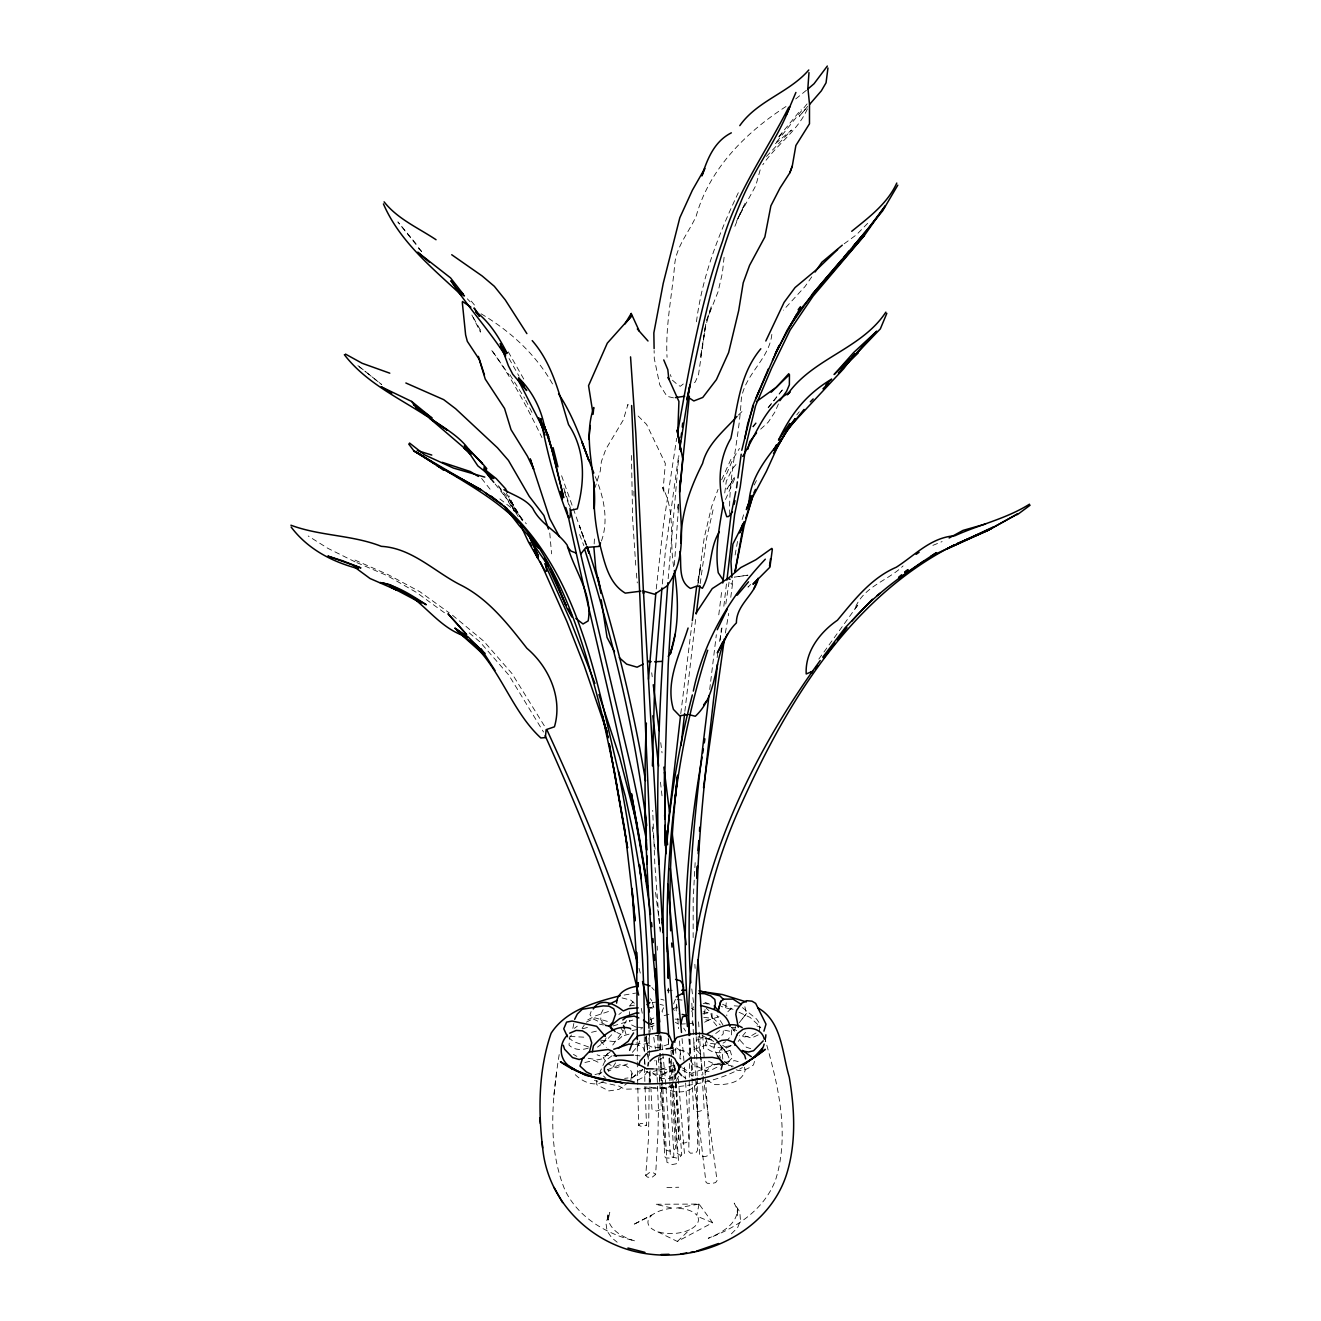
<?xml version="1.0" encoding="UTF-8"?>
<svg xmlns="http://www.w3.org/2000/svg" width="1321" height="1321" viewBox="0 0 1321 1321"><rect width="100%" height="100%" fill="white"/><g stroke="black" fill="none" stroke-linecap="round" stroke-linejoin="round"><path stroke-width="0.75" stroke-dasharray="5 3.75" d="M693.145 937.58L693.178 899.981L695.16 862.349M596.762 1080.595L596.745 1084.706L608.882 1090.915L618.889 1089.462L628.119 1082.659M637.25 1061.869L638.67 1125.409L640.933 1126.235L646.514 1125.509L644.912 1083.435M637.267 1059.855L637.349 1041.708M759.592 1030.892L759.74 1023.593L756.685 1019.135L742.501 1007.626M723.264 1030.892L723.198 1033.93L718.31 1038.785M731.685 1029.901L731.57 1035.169L727.97 1039.495M645.441 1036.622L645.309 1040.354L647.092 1044.68L652.244 1047.272L659.113 1047.619L667.881 1044.482M559.196 1054.554C552.095 1099.254 547.274 1146.876 564.86 1189.858C578.07 1217.533 606.207 1233.864 635.054 1240.964C622.422 1237.447 605.992 1228.563 608.023 1213.124L608.007 1220.488L609.79 1212.331L605.91 1222.817L607.082 1231.023L611.656 1237.694L617.171 1242.219M629.39 1016.642L629.638 1011.126M722.802 1059.161L721.679 1047.025M649.899 1034.029L648.099 1043.243L643.344 1044.333L636.095 1042.963M649.982 1032.196L650.18 1028.564M594.153 543.938L594.599 535.996M649.354 1072.173L650.18 1082.163L649.354 1072.041L648.545 1137.728L645.738 1175.541L647.389 1177.094L651.682 1177.605L655.645 1174.485L657.957 1133.946L658.452 1109.079L656.471 1060.581M676.385 1006.024L676.121 1010.515L678.944 1013.917M627.904 405.266L627.97 404.375L623.297 419.946L605.877 449.14L601.385 461.574L600.279 471.036L595.094 487.466M674.354 565.256L678.73 504.358M668.162 578.697L678.862 455.679M765.701 1036.737L765.189 1042.533L764.809 1038.174C777.788 1083.6 790.206 1133.137 775.625 1179.736C764.545 1209.309 736.722 1227.754 708.238 1238.272C721.051 1233.087 737.217 1224.567 737.613 1208.831L737.514 1215.749L737.168 1209.26L734.212 1203.101L739.81 1211.935L740.454 1220.422L737.663 1227.605L731.124 1234.078M662.333 583.965L665.52 549.998L678.713 455.018M656.24 589.017L663.439 524.767L676.682 438.291M724.09 257.281L722.422 272.836L718.079 291.71L706.19 321.697M720.127 640.206L721.431 628.218M723.842 606.256L726.666 582.099M684.872 711.342L696.035 615.966M556.537 1072.933L553.598 1098.246M709.707 689.479L710.45 683.353M710.698 681.322L716.329 634.74M680.777 713.621L692.088 622.604M718.773 614.843L721.976 588.968M659.311 1082.114L659.74 1078.63L665.157 1072.652L675.692 1068.722M730.777 597.323L732.874 581.257M724.75 492.964L726.286 481.257L732.395 468.839L736.259 464.166M726.253 1002.821L725.592 1007.906L723.297 1010.449M697.571 586.788L704.291 537.416L711.606 506.703L718.046 489.414M705.1 1009.541L703.895 1015.486M700.163 583.651L706.504 538.72L713.208 509.279M696.464 321.779C702.293 275.296 719.73 231.423 739.876 189.464M698.182 582.726L700.592 566.478L697.323 583.321M717.121 657.577L717.732 653.515M725.79 604.044L729.06 582.198M725.378 633.023L728.697 613.406M719.631 641.461L722.356 625.774M735.12 555.002L737.547 541.23M607.61 1069.68L619.764 1064.759L625.791 1065.502L629.919 1068.904L632.099 1073.065L630.811 1080.05M631.124 1078.299L632.099 1073.065M572.868 1028.399L573.941 1022.966M689.562 1055.925L690.52 1051.103L694.433 1049.188L711.21 1043.441L718.822 1044.63M679.869 1058.715L680.497 1050.872L676.501 1047.883M732.726 580.464L731.751 584.212L730.067 582.99M760.169 169.881L755.794 185.65L738.868 216.545L745.242 202.939L736.606 221.268M715.14 1043.59L713.868 1048.197L717.419 1055.892M754.489 1061.39L753.498 1064.924C748.313 1068.623 741.626 1072.619 735.236 1069.383M771.844 334.411C768.987 360.121 743.442 375.098 741.147 400.874C739.215 438.671 728.532 475.94 729.72 513.819M742.138 519.582L744.565 511.739M706.834 319.765L711.375 306.257L705.249 327.492L700.477 357.908L705.876 323.628L698.528 374.619L695.226 382.05L693.013 383.04M673.644 1003.927L675.642 998.643M591.114 1011.539L589.942 1014.66L593.195 1018.986L605.134 1024.502M691.742 1011.523L693.674 1006.453M632.379 1052.342L637.68 1046.249L640.536 1039.115M637.68 1046.249L638.373 1044.515M734.872 226.337L740.189 213.391L736.325 221.746M725.51 499.487L734.559 478.995M735.847 1026.615L734.344 1030.264L729.671 1031.222L724.37 1030.149M723.132 481.983L733.023 458.948L739.479 448.413M778.449 403.962L774.833 412.152L768.211 422.208L759.592 430.151M721.613 479.82L732.032 456.884M663.604 1007.758L661.953 1011.358L664.067 1013.702M645.738 1175.541L649.172 1172.718L653.301 1172.718L655.645 1174.485M615.636 1062.778L611.243 1069.878L608.37 1070.984M601.435 541.032C609.163 519.549 603.4 495.144 594.5 474.916M754.208 485.005L756.883 479.672M603.07 1009.69L600.923 1013.851L600.791 1019.68L604.605 1025.327M650.312 1023.709L651.666 1021.083L650.626 1016.774M807.412 108.867C797.587 131.192 776.17 144.914 762.778 164.811M606.141 1037.959L603.68 1042.616L597.472 1047.14M624.602 1023.891L626.468 1020.572M676.203 1080.661L679.077 1075.608M818.822 659.096L858.766 603.714L854.472 609.542C863.075 586.309 887.184 581.356 903.085 565.916M733.997 477.921L726.897 489.133L734.625 477.756M745.539 1032.345L738.175 1041.443M612.729 1045.027L623.578 1030.463M811.755 276.849L805.001 286.574L783.37 310.154M632.231 1078.085L639.876 1070.555L645.457 1069.201M582.049 1028.316L584.212 1025.228M629.886 1005.628L634.526 999.997M607.809 1053.2L603.515 1058.633L597.587 1059.838L588.159 1058.27M647.769 1071.182L642.931 1077.408L633.964 1082.147M807.065 103.93L775.988 142.718M744.879 1006.718L746.514 1013.488L740.057 1021.678M753.234 426.98L758.271 420.59M768.327 407.793L783.419 388.605L768.013 407.644M739.265 1022.685L746.514 1013.488M705.298 1072.371L711.936 1064.825L722.703 1062.711M778.994 136.988L782.858 132.199M752.607 426.7L757.742 420.342M778.895 136.608L801.12 109.494M638.67 1125.409L640.206 1123.544L644.598 1123.61L646.514 1125.509M796.745 414.86L799.271 411.789M807.725 106.423L799.288 116.314L807.065 107.331M642.6 1069.531L639.215 1073.461L632.247 1077.457L624.651 1078.365M571.531 1035.037L569.863 1036.935L569.004 1045.043C573.958 1050.344 582.363 1050.311 588.704 1047.933M766.428 156.439L791.527 130.069L774.304 144.55M611.673 1034.739L606.653 1040.04L599.833 1044.069M867.633 223.348L856.487 234.758L843.871 244.022M738.373 415.075L743.789 409.857M677.359 1241.459L689.777 1229.636A25.38 12.632 -3.5 0 1 667.997 1233.517L663.159 1232.988A25.363 12.583 -3.9 0 1 656.62 1231.255L677.359 1241.459L712.613 1222.718L699.057 1204.075L655.299 1204.257L673.215 1208.286A25.363 12.583 -3.9 0 0 653.334 1214.148L632.858 1224.864L651.88 1215.237A25.363 12.583 -3.9 0 0 654.754 1230.462M598.809 1074.931L601.93 1072.058M806.404 90.274L795.506 99.125M610.451 1051.533L603.218 1057.642L606.471 1062.414M663.076 1057.427L660.467 1059.574L654.572 1060.846M786.012 106.522C746.018 132.216 709.228 168.956 696.233 215.967C688.885 232.579 675.758 246.829 674.585 265.736C671.894 296.251 665.289 326.568 667.055 357.314M683.304 383.982L680.365 386.26L678.466 385.435L672.29 380.068L670.341 374.586M586.375 1022.157L594.863 1017.831L609.377 1021.926M618.872 1014.462L621.415 1012.563M612.003 1055.793L604.952 1061.044L599.932 1072.14L605.827 1078.398M719.714 1030.529L706.669 1040.271L705.249 1043.276L706.752 1048.114C713.059 1054.439 724.866 1053.795 731.867 1048.973M673.627 1065.403L653.433 1071.496M756.058 1032.972L750.774 1036.093L744.615 1036.902L739.364 1035.763M723.066 1043.111L725.543 1041.658M739.727 1069.036L742.336 1067.599M587.68 1019.911L595.342 1015.915L609.542 1011.143M672.637 1084.904L666.015 1088.405L644.367 1086.985M724.981 1064.61L727.954 1063.042L729.39 1059.029L727.078 1053.415L720.424 1045.175M731.24 1045.555L727.64 1047.47L721.877 1047.966L711.771 1046.81L707.362 1043.772L705.546 1037.398M650.493 1019.713L653.845 1017.979M650.163 1008.22L653.482 1006.536M603.367 1081.552C593.988 1087.282 582.28 1081.536 575.246 1074.683M758.188 1034.937L751.368 1038.141L742.732 1035.103M718.855 1063.256L691.444 1073.362L682.511 1067.946M734.212 1071.826C700.064 1088.124 661.458 1088.388 624.602 1089.181L619.12 1086.143L594.4 1080.479M704.588 1022.19L712.25 1018.309L711.986 1013.488L706.256 1008.22M584.906 1062.497L594.153 1060.334L601.187 1063.785M627.442 1063.95L616.263 1067.814L607.924 1063.834M932.874 545.375L942.104 541.593M673.05 1076.962C665.751 1080.859 657.148 1078.151 651.996 1072.091M629.093 1034.161L623.462 1035.714L616.808 1032.428M649.882 1024.997L653.367 1023.758M650.246 1026.896L654.044 1025.641M673.693 1008.418L677.211 1007.279M718.987 1016.708L708.502 1020.06L704.506 1019.762M674.833 1070.357L661.276 1074.551L650.609 1073.758L645.886 1071.381M613.027 1025.971L632.776 1020.076M664.116 1015.651L670.044 1013.917M582.594 1028.778L588.208 1027.243M594.995 1074.584L602.64 1072.52M650.692 1024.105L653.994 1023.263M591.511 1032.328L597.34 1030.892M671.25 1050.707L677.277 1049.32L687.135 1051.863L689.446 1055.396M629.457 1006.074L634.641 1005.099M632.115 1030.529L642.254 1028.663M657.974 1050.294L666.098 1048.891M624.123 995.06L635.632 993.095M702.722 1013.818L707.808 1012.959M724.701 1062.365L734.74 1060.664L740.899 1062.365M652.26 1002.672L655.794 1002.094M747.934 575.13L734.443 577.112L747.769 575.246M608.618 1055.529L599.883 1055.842L597.109 1054.802M730.728 1045.786L723.792 1046.744L719.681 1050.641L718.872 1054.571L720.457 1057.51M731.718 1027.507L735.648 1027.276M680.431 1024.122L686.111 1023.792M687.993 1023.692L693.674 1023.362M570.028 1036.44L585.665 1037.266M666.89 1187.596L678.746 1187.232M667.204 990.255L675.444 990.288M733.238 1066.245L723.792 1064.313M653.02 1068.887L664.513 1069.168L672.075 1071.166M721.299 1064.577L715.189 1064.396L708.485 1061.192M675.13 1019.118L679.126 1019.251M637.812 1027.226L642.914 1027.49M655.299 1035.499L658.684 1035.664M634.691 1044.317L637.812 1044.482L643.377 1047.685L644.549 1052.11M739.182 1006.206L733.915 1005.793L726.583 1012.959L726.831 1015.866M677.062 999.518L682.874 1000.179M703.168 1003.316L711.458 1004.406M635.186 1055.281L640.487 1055.925M703.763 1017.286L713.571 1018.574L720.341 1025.03M703.119 1011.787L710.863 1013.042M709.938 1039.313L702.987 1038.108L696.134 1040.271L693.888 1043.326L694.07 1047.14L701.005 1054.901M599.47 1024.188L603.482 1024.98M622.059 997.916L630.877 1000.146L636.293 1005M601.121 1040.205L614.414 1041.592L618.707 1039.313L621.663 1036.754L622.984 1031.569L620.936 1028.052M698.182 1036.721L712.069 1039.743M673.495 397.869L666.956 396.283L659.757 384.873L654.258 358.404L654.126 350.56M660.087 1004.422L663.39 1005.264M647.521 1007.015L653.334 1008.501M731.14 1009.343L721.101 1006.437M660.814 999.171L664.017 1000.113M750.708 1048.643L746.365 1047.256L738.637 1038.686M662.267 1086.853C673.182 1093.276 688.654 1094.927 696.861 1083.583L696.728 1079.868M588.522 1046.926L573.496 1041.575L568.971 1037.943M756.9 1025.938L760.681 1027.342M704.968 1002.375L712.333 1005.198M722.57 1004.224L733.023 1009.393M712.613 1222.718L697.587 1216.459A25.38 12.632 -3.5 0 1 691.643 1228.662M356.918 562.663L387.152 575.609L416.412 592.386L446.184 614.001M739.083 1012.299L750.146 1017.434L759.08 1025.69A101.998 42.933 -3.6 0 1 760.78 1027.854M354.953 560.087L388.242 574.701L419.979 591.791L449.223 612.878M355.035 561.854L327.922 548.364L308.206 535.996M636.111 1027.144L631.025 1024.617L629.242 1020.307M702.111 1035.482L713.753 1041.41M691.51 1008.484L694.07 1009.838M733.271 1028.795L736.689 1030.644M682.66 1070.208L692.997 1076.12M481.092 313.804C510.765 331.34 536.689 355.167 553.383 385.468M675.378 1022.322L678.449 1024.138M573.43 1054.373L576.864 1056.387M683.073 1076.532L685.88 1078.382M722.62 1045.225L730.117 1050.591L732.379 1057.692L729.225 1060.912L708.221 1071.645L692.716 1064.429L689.248 1057.527M707.016 1079.918L713.984 1084.574C725.493 1085.102 741.94 1083.435 745.242 1070.01L743.426 1064.379M724.354 1061.291L732.131 1067.071M499.883 498.925L514.975 510.732L526.336 523.81M359.411 366.809L363.902 370.342M365.389 371.515L381.736 384.593M357.908 365.62L365.785 371.911M367.354 373.166L381.538 384.461M452.476 615.223L483.651 641.065L511.954 673.528L545.111 727.095M469.203 632.891L479.82 641.775L508.75 675.014L543.525 732.016M600.428 1040.783L606.322 1047.388M638.126 416.016L646.596 424.421L665.338 463.522L663.505 485.121L664.05 492.981L662.614 487.449C676.022 512.201 669.087 540.289 673.677 566.643M467.304 298.81L470.16 301.766M421.531 251.452L397.869 221.895L417.766 245.855M651.831 987.481L654.242 990.222M607.594 1069.729L608.865 1071.248M716.775 1025.823L712.812 1020.902L710.582 1012.53M471.283 301.105L476.353 307.413M498.116 485.633L509.08 499.288L519.979 516.544M495.111 483.965L507.809 499.999L518.757 517.37M481.587 478.4L490.405 489.629M731.471 1027.424L737.613 1035.383M722.868 1024.749L716.857 1015.255M492.931 351.815L508.783 374.504M650.328 998.659L651.963 1001.004M511.755 505.117L514.728 512.383L508.882 498.05L517.915 515.008M491.825 350.61C511.623 377.69 527.261 407.446 541.94 437.532M672.323 1007.461L674.321 1010.532M506.273 493.278L522.934 520.738M683.733 1028.151L685.632 1031.156M509.856 374.652L524.751 398.348M499.156 486.954L514.282 511.177M508.271 351.848L524.305 380.019M509.047 358.519L519.087 376.254M522.373 520.755L509.51 499.09L513.786 506.092L508.866 495.738M525.659 400.131L532.066 412.614M692.006 1021.86L693.591 1025.261M561.607 475.742L586.425 545.623M579.622 534.543L583.865 545.656M586.441 544.648L579.424 525.808L585.83 544.07M563.836 488.159L570.309 507.66M564.562 491.742L569.351 506.67M675.642 1083.27L678.878 1139.379L681.537 1142.929L684.889 1142.962L689.166 1141.113L689.232 1139.148L685.632 1082.972M624.965 1030.611L625.939 1034.046M652.458 1002.788L653.945 1008.105M639.001 968.276L640.52 973.957M672.554 1050.278L673.413 1054.29M641.279 1008.336L642.402 1014M655.53 892.369L660.45 930.215M650.626 1017.533L652.508 1029.389M653.763 1037.299L655.381 1049.056M645.986 1037.48L647.108 1045.357L646.332 1036.093M698.049 1037.513L702.937 1074.303M703.201 1076.351L717.039 1180.594L715.619 1182.625L711.738 1183.467L707.247 1183.269L705.942 1182.08L694.152 1083.781M651.715 672.769L652.227 676.765M652.244 826.88L655.579 852.573M660.748 742.633L662.036 752.854M691.791 988.917L693.558 1002.986M688.918 1038.851L693.211 1075.624M660.467 782.181L662.069 796.282M673.066 1049.254L673.528 1053.299M636.342 573.165L637.3 582.908M661.144 1036.06L665.701 1082.609L670.424 1156.552L676.567 1158.055L680.1 1157.031L681.752 1154.752L675.477 1073.709M675.411 1048.329L675.989 1054.406M678.317 1078.745L684.427 1153.398L682.759 1154.835L679.935 1155.099L677.293 1153.431L672.29 1081.238M674.684 1065.535L675.279 1071.661M658.783 916.246L654.853 864.661L652.706 810.334M658.981 918.244L660.467 934.145M644.648 1059.937L645.077 1064.412M682.032 1038.57L684.146 1063.141M667.964 989.016L668.31 993.078M673.248 1049.997L673.611 1054.059L673.38 1050.129M549.767 533.007L551.584 553.846M647.686 1052.143L648.347 1060.102L647.686 1052.21M676.6 1004.208L676.93 1008.286M677.756 1018.491L678.581 1028.679M670.688 1060.994L672.125 1079.224M684.493 1067.236L685.351 1079.042M674.288 1064.875L674.734 1071.001M679.522 1040.898L680.777 1059.161M668.509 988.108L668.789 992.137M670.969 1050.938L671.398 1057.064M671.53 1059.112L673.215 1083.6M673.347 1085.647L678.532 1161.192L676.137 1163.818L672.29 1164.528L666.94 1162.315L661.309 1059.409M668.343 1039.644L668.756 1045.77M669.582 1058.005L675.658 1147.734C674.222 1151.879 667.997 1151.895 665.14 1149.32L661.342 1082.989M635.748 565.206L632.643 519.087L631.455 455.481M694.863 964.297L695.127 968.409M698.578 1021.86L699.123 1030.083M699.255 1032.147L700.708 1054.752M700.84 1056.817L702.029 1075.311M702.161 1077.375L704.159 1108.203L703.746 1110.003L697.835 1111.737L694.549 1110.763L693.525 1108.93L691.973 1078.283M702.722 1035.119L710.252 1153.415L709.08 1155.231L705.761 1156.403L701.814 1156.354L699.585 1154.62L694.763 1060.499M672.67 1050.459L672.917 1054.472M673.38 1062.497L673.974 1072.536M674.09 1074.534L674.453 1080.561M658.37 1057.494L661.326 1107.873L660.153 1109.756L656.587 1111.093L651.947 1109.128L650.659 1082.923M674.668 1066.245L675.014 1072.338M675.097 1073.824L678.878 1139.379M659.955 1034.723L660.847 1051.186M658.766 1035.978L661.227 1080.958M691.824 1003.2L693.508 1035.945M693.608 1037.992L694.664 1058.451M690.008 1039.445L691.857 1076.235M650.064 1070.819L650.559 1080.908M657.197 946.133L657.379 950.228M668.211 1037.976L668.509 1046.149M668.971 1058.418L669.813 1080.892M669.879 1082.939L673.859 1155.429L673.479 1157.163L669.879 1158.121L665.619 1157.89L664.678 1156.403L661.441 1086.869M644.846 1081.437L644.582 1067.252M657.61 1035.251L658.089 1049.402M633.898 491.23L634.08 497.406M696.233 1036.655L697.207 1075.822M697.257 1077.886L697.471 1150.624L695.886 1152.804L690.47 1153.216L688.819 1151.549L689.43 1058.055M660.186 1035.961L660.682 1056.321M660.731 1058.369L661.392 1084.838M648.974 1030.182L649.338 1048.527M649.371 1050.558L649.486 1056.668M689.215 1039.66L689.413 1056.007M644.268 1036.704L644.417 1050.955M644.499 1059.112L644.565 1065.221M574.371 1028.349A101.568 42.734 -3.7 0 1 577.294 1026.169M678.234 504.259L677.69 510.319L678.3 504.193M699.057 1204.075L696.794 1215.27A25.38 12.632 -3.5 0 0 683.073 1208.798L675.758 1208.22L699.057 1204.075M750.658 584.476L747.95 587.118L750.724 584.493M421.63 251.518L418.774 248.563L421.597 251.518M727.078 1053.415L720.077 1044.977L727.078 1053.415M480.035 329.457L471.647 314.613L480.464 332.132L480.035 329.457M647.521 1050.162L646.184 1034.244L647.521 1050.212"/><path stroke-width="1.5" d="M594.136 482.38C593.129 502.74 594.846 523.099 599.437 542.981C604.324 560.93 607.891 582.875 625.279 593.129L640.9 591.164M637.349 1039.693L636.557 952.243L637.349 970.456M652.409 765.916L654.968 674.816L661.953 587.961M665.421 845.704L664.546 772.042L664.975 819.086M757.742 1007.758C782.23 1021.381 781.982 1053.233 789.248 1077.077C794.813 1109.838 796.513 1144.3 785.945 1176.251C767.402 1230.462 705.579 1260.696 650.659 1254.256C595.408 1248.362 547.885 1204.108 542.667 1147.999C538.093 1110.053 538.555 1069.515 551.121 1033.237C566.098 1010.07 595.094 1002.226 620.292 995.704M664.43 786.012L668.228 664.298L673.776 573.38M646.365 723.049L646.068 729.027C642.435 826.863 648.974 924.7 659.757 1021.909M648.479 679.242L655.843 593.046M696.778 876.5L697.306 866.51M696.778 878.217L697.488 865.982M698.198 853.746L698.908 841.51M699.503 831.322L699.734 827.243M698.149 850.526L698.759 840.552M808.98 72.605L807.891 87.913L809.492 104.078L809.476 123.794L795.869 145.508L792.27 166.116L789.826 172.803L780.034 188.011L770.886 205.812L764.859 236.987L749.585 265.323L743.211 282.826L738.67 310.683L728.631 352.542L716.411 379.622L702.772 397.456L693.806 400.957L687.795 397.01M679.605 492.188L680.48 480.002M666.874 844.581L668.921 816.939L680.53 715.668M667.865 582.726C660.962 676.319 655.299 770.259 658.783 864.149M772.356 549.222L769.928 567.171L752.953 584.229L758.271 578.73C754.291 595.243 736.424 604.638 736.391 622.918C710.665 648.017 722.504 691.263 695.308 716.263L688.588 714.529M570.556 510.253L570.012 517.205L568.558 517.981C556.009 485.913 546.927 452.476 540.751 418.592L543.327 430.283L540.702 423.001L543.591 429.754M616.577 1003.118C616.94 992.434 627.838 987.448 637.085 986.308M679.704 488.076L680.447 479.985M679.737 489.893L689.347 396.201M677.458 777.029C671.976 828.085 668.443 879.456 670.672 930.826M677.557 775.179L674.948 799.766L677.656 775.658M765.52 1038.174L765.883 1034.805M682.247 427.063L682.676 423.083M594.153 482.429L594.219 508.767C597.208 474.701 582.016 440.933 593.773 407.479L593.096 414.282L588.555 385.666L607.297 343.163L631.488 316.082L631.207 313.49L624.717 324.19L631.488 316.082M588.77 439.464L590.322 425.527M717.501 664.182C707.957 752.442 695.589 840.85 696.96 929.835M681.042 745.506L684.641 713.34M679.588 449.536L680.563 441.346M681.058 437.251L681.537 433.156M708.981 695.589C697.571 790.784 684.361 886.672 690.784 982.741M680.992 543.377C680.645 514.414 689.826 488.687 702.607 463.39C707.412 443.839 724.123 430.712 737.019 416.363M682.726 994.152L683.584 987.134L682.23 983.352L680.315 980.743L675.559 979.439M696.283 613.951L699.866 585.698M692.336 620.639L696.596 587.069M726.93 580.068L734.592 514.645L740.222 486.937L745.688 446.498L755.595 405.712L771.58 368.196L790.14 329.986L813.125 296.086L864.413 235.452L885.235 205.894L867.27 229.887L812.481 294.038L787.861 328.896M827.953 68.015L826.054 82.794L821.332 90.852L809.657 104.342M723.462 502.723C719.549 525.824 714.694 549.272 718.244 572.769L722.818 579.556M722.752 583.007L731.041 514.843L735.747 491.676M769.532 566.082L770.539 558.766M703.515 787.679L724.387 638.902M672.141 1048.28L672.934 1042.55L677.062 1037.299C691.147 1033.22 710.302 1028.96 719.301 1044.085M736.54 487.812L737.366 481.884M737.911 477.938L741.213 454.226M741.775 450.279L752.821 405.663L768.343 368.922M702.145 757.131C685.632 848.957 680.629 942.418 689.793 1035.35M702.755 753.069L703.366 749.007M704.291 742.914L704.902 738.852M680.86 1023.659L682.561 1016.906L686.722 1015.535M679.688 448.991L690.008 384.708L686.87 399.784C701.451 333.519 713.72 266.429 740.189 203.517C753.581 169.583 776.93 140.868 789.859 106.72M677.656 432.314C689.265 367.865 700.411 302.839 722.62 241.016C736.458 192.519 766.296 151.634 788.736 107.232M743.31 525.89L734.988 571.811M647.917 1065.882L648.545 1062.497M592.287 1051.83L593.426 1045.786C602.326 1035.895 615.652 1024.056 630.117 1028.332L630.728 1029.009M744.796 438.622L747.752 423.447L753.482 405.795M735.186 571.068L744.152 525.609L752.392 497.67L766.345 471.481L777.095 447.802L790.569 423.744L786.589 430.382M714.248 1009.277L715.404 1003.646L714.81 999.469L710.698 995.885L704.555 993.689L698.611 993.475M734.113 504.391L734.938 500.609M629.605 1050.344L633.073 1040.915L638.175 1035.681L660.781 1032.609L666.461 1033.468L669.417 1035.928L672.323 1042.616L670.82 1048.577M741.461 529.655L742.666 524.47L739.628 532.924L744.202 521.845L732.94 543.971L730.959 561.425L731.9 577.508M751.038 497.307L748.941 505.926C748.809 481.042 764 460.897 779.093 442.518M675.163 634.196L670.358 653.647L668.195 656.289M747.884 449.157L749.783 441.561L756.52 432.941M692.353 694.929C673.594 766.263 663.885 839.892 663.043 913.637L664.612 984.062L668.773 1036.704M693.343 691.081C703.73 640.933 730.364 596.151 765.338 559.179M672.075 647.191L670.358 653.647C679.291 627.128 678.565 597.918 674.37 570.507M718.327 1010.004L720.754 1001.318L723.908 999.138L732.99 999.105L741.477 1004.538M717.831 1011.77L720.754 1001.318M707.709 650.213C673.793 755.926 663.357 867.88 668.294 978.448L667.799 964.181M745.771 518.162L753.185 494.946M638.803 1064.858L639.991 1061.126L646.514 1053.547M589.463 1051.863L591.725 1042.863L589.777 1036.737L586.524 1033.27L582.445 1030.826L576.154 1030.43L569.714 1033.187M751.253 495.606L746.382 509.592L751.203 497.043M789.826 172.803L792.27 166.116M719.268 531.983C708.617 549.189 712.201 571.283 702.376 588.291L697.604 585.764L690.454 588.423C677.723 581.124 681.768 563.605 680.001 551.534M753.812 588.869L758.072 578.284M721.167 1069.333L722.884 1062.48L719.218 1058.782L712.283 1057.361L690.041 1058.071L680.662 1065.139L678.036 1071.43L681.653 1075.608M688.076 628.02C680.001 654.126 664.991 681.52 673.429 709.377L679.605 715.751L686.788 714.777M886.837 313.341L880.347 328.863L842.848 367.816M786.259 115.175L795.903 92.453M759.724 389.53L755.777 398.826L779.06 345.722M774.139 450.378L776.55 444.913L774.255 449.074M775.064 354.177L779.258 345.309M775.675 352.79L796.546 314.481M763.934 1031.156L765.998 1024.171L755.662 1003.366L751.979 1001.169L746.778 1000.691L741.725 1003.233L736.59 1010.367L735.814 1014.346L738.29 1027.193M753.796 493.014L755.496 489.43M600.56 542.832L598.826 546.448L585.88 547.472L580.811 554.011M717.253 629.721L727.177 609.047L725.691 611.64M772.471 360.369L787.349 329.788M722.686 642.039L717.32 652.987L727.607 633.832M574.652 1019.333L577.327 1014L582.231 1009.261L603.235 1005.892L609.047 1006.156L613.786 1008.798L615.586 1014.132L612.878 1022.025L609.245 1026.136M765.817 341L784.08 302.393L795.06 287.549L817.914 268.493L837.63 249.537M760.979 1051.334L762.349 1048.874A102.526 43.147 -3.6 0 0 764.149 1044.069M897.801 185.138L882.643 210.848L854.307 245.211M788.703 328.021L800.856 308.932L830.628 273.084M896.777 183.058C887.382 203.731 868.855 217.371 851.731 231.291M790.47 325.082L799.37 309.692M798.478 311.162L800.427 307.843M773.512 453.433L786.837 431.009L804.01 409.444M780.612 440.339L778.63 443.674L795.225 418.641L788.274 427.822M633.585 1032.923L628.218 1041.278L618.426 1048.395M760.813 348.777C739.232 374.619 737.597 407.132 730.86 438.423C716.725 462.548 717.815 491.032 726.748 516.726L728.697 516.478L732.461 511.954M695.787 613.472L712.25 588.588L728.664 577.954L740.751 567.584L755.794 559.79L771.811 548.38M763.224 1040.849L753.548 1050.756L748.512 1051.995L742.633 1050.971M815.123 271.977L821.877 262.235L842.286 245.178M779.885 400.692L786.622 391.264L789.364 384.824L789.446 374.603L771.167 392.254M703.614 704.919L706.471 701.038M827.326 66.05L814.05 83.735L807.94 88.969M786.92 429.589L843.756 368.642L854.984 353.648L841.427 369.186M823.445 658.403L834.988 643.228M820.225 660.483C741.659 768.607 683.172 899.403 689.166 1035.565M822.719 657.214L845.159 627.756L872.454 599.222M837.382 640.091L846.959 627.541M851.748 621.266C875.394 593.459 906.107 572.389 936.49 552.624L931.074 556.191L993.128 527.046M798.181 309.659L800.476 306.687M567.37 1035.185C559.262 1043.243 558.948 1057.13 567.634 1064.924M815.288 668.723L817.682 665.751M885.846 312.152C861.424 349.322 812.365 358.239 787.217 394.797L790.057 392.073C764.793 406.241 756.751 433.618 742.716 456.372M789.727 423.397L778.515 440.124C791.081 413.655 806.107 394.418 831.652 379.11L825.625 385.187M674.915 1076.219L678.449 1071.182L678.928 1067.005L674.816 1058.715C668.079 1051.714 655.827 1054.356 649.982 1061.176M866.741 342.205L838.406 372.968M593.278 1008.98C600.609 996.645 614.711 1004.158 623.198 1010.912M748.528 581.834L737.3 595.127L736.54 594.549M812.481 294.038L841.378 260.171M844.003 257.1L849.254 250.94M853.201 246.317L865.007 232.463M846.315 254.59L848.974 251.469M865.321 343.493L857.329 352.294M817.187 289.547L821.233 284.907M823.941 281.819L864.413 235.452M752.987 1058.104L742.963 1065.106L754.654 1056.932L762.333 1048.18M788.819 373.661L776.253 387.35L756.438 401.551M739.793 125.644C757.379 100.561 789.149 92.751 808.782 69.996M862.085 346.515L876.715 331.191L853.68 352.509L834.112 374.537L849.585 359.13M810.334 401.832L813.142 398.942M822.966 388.836L828.581 383.073M846.744 362.235L849.585 359.345M845.82 363.919L853.003 356.653M847.223 363.556L858.386 352.757M754.654 1056.932L762.217 1049.782L752.359 1058.567L765.305 1049.303C731.999 1076.978 686.986 1083.484 645.011 1083.98C615.569 1083.336 585.021 1079.257 560.418 1061.754L585.55 1075.294L622.554 1082.84L596.861 1078.25L576.65 1070.786L565.537 1063.818M898.594 577.26L901.748 574.718M904.885 572.175L908.039 569.632L904.951 572.026M622.802 1019.977L626.137 1017.269L634.13 1016.08L638.836 1017.93M877.144 595.556L880.265 593.112M731.339 132.843C714.331 141.397 707.329 158.883 701.913 175.908L704.803 168.461L692.369 190.241L679.836 217.701L663.208 283.421L653.845 332.892L654.11 348.595M707.28 1033.864C717.088 1027.92 731.074 1020.539 742.187 1027.589M1017.434 514.612L1030.083 505.233M899.056 578.532L923.544 561.243M646.894 1004.637L649.882 1002.507M916.097 554.358L919.102 552.277M1029.472 504.193C1006.486 518.707 979.439 524.553 954.786 535.781C930.942 537.366 915.073 555.183 896.282 567.237C870.935 578.185 854.489 599.767 837.431 620.243C819.912 632.346 804.984 651.748 806.206 673.974L812.729 671.233M623.941 1010.664L628.746 1008.65L638.142 1007.84M676.302 996.876L682.759 993.26M949.155 537.994L963.026 530.398L985.499 524.024M947.306 548.727L991.097 528.615L956.404 543.988L987.629 530.563L1017.153 514.15L987.629 530.563L947.306 548.727L954.588 544.797C847.405 598.859 783.832 707.577 737.002 813.736C707.049 883.171 691.956 958.947 696.184 1034.607M643.228 664.116L637.102 667.188L626.633 664.133L619.285 657.693M608.436 1004.554L616.957 1000.41M716.775 1042.797L721.712 1040.403L727.409 1039.875L733.287 1042.153L744.631 1055.248L745.671 1058.897M718.574 1243.507L696.365 1251.218M613.77 1049.27L628.664 1044.168L633.122 1044.217M584.13 1057.89L579.176 1059.508L572.538 1057.609L564.562 1049.221L563.307 1045.258M648.561 661.309L647.703 661.507L651.17 661.639M570.689 510.269L577.31 508.866C585.17 480.745 585.253 449.701 568.542 424.619C559.46 395.276 553.004 364.53 532.198 340.62M647.818 1052.044L657.974 1050.294M666.098 1048.891L673.33 1048.032M680.893 1253.943L686.738 1252.985M690.635 1252.341L694.516 1251.714M675.361 397.604L684.691 396.234M692.947 1079.769L700.559 1078.762M662.184 661.375L654.638 661.771M613.951 1055.727L633.42 1055.066M661.045 1254.521L668.987 1254.29M681.636 990.288L685.748 990.304M638.902 1013.058L636.111 1012.992L619.648 1018.64L610.963 1025.575L610.996 1027.391L615.14 1031.602M647.323 1068.755L653.053 1068.887M699.849 991.262L722.372 994.531L746.398 1001.945M728.961 579.143L730.1 579.242M644.929 1252.358L627.937 1248.015M605.497 1025.393L609.509 1026.186L611.92 1029.554M633.964 1082.147C624.635 1078.613 610.021 1081.255 604.374 1071.133L604.358 1067.484C614.166 1054.075 635.137 1061.589 646.696 1068.92M682.181 1014.412L684.972 1015.073M698.991 990.816L719.879 995.819L723.495 999.518M642.848 590.916L654.605 594.235L666.857 586.111C689.463 556.917 678.779 518.377 679.721 484.609L679.836 490.603L682.709 458.734L677.062 429.986L680.992 451.6L677.789 432.528L678.928 401.452L668.112 377.377L668.872 379.441L667.815 369.665L663.753 359.906M484.807 477.112L453.433 468.08L424.635 454.886L409.527 443.03M644.334 984.228L649.998 985.912M417.337 450.527L431.785 455.068M700.477 1005.38C712.713 1008.699 726.963 1012.117 730.018 1026.467M389.794 373.183L362.202 363.308L345.491 354.094M357.925 568.591C331.736 561.64 307.71 549.041 291.132 527.046M576.187 553.053L570.986 551.088L567.452 546.877M290.917 525.213C320.111 536.111 352.162 534.84 381.356 546.349C411.69 548.066 433.965 571.217 459.675 584.509C488.176 598.463 507.776 623.941 526.93 648.33C549.041 667.088 562.829 698.149 554.44 726.814L546.151 729.638L545.342 737.613L540.834 737.96C508.519 708.254 498.611 659.823 461.69 634.972L483.932 654.803L474.52 644.433M442.254 462.317L470.326 471.547L478.367 476.435M405.861 382.991L443.674 399.636L455.629 408.734L497.472 447.786L508.42 460.385L529.242 496.333L543.922 515.471L548.463 529.11M357.892 568.426L354.144 566.775L370.045 578.515L397.406 590.437L390.306 586.722L420.045 602.475M591.412 1074.32L586.441 1071.975L580.002 1066.064L582.478 1058.748L588.803 1052.094L608.139 1049.485L612.515 1051.219L616.313 1056.288M423.546 411.756L432.05 418.113L411.69 401.468L381.257 386.822L391.792 393.196M503.928 489.678C513.902 495.491 525.527 498.793 532.743 508.37C540.586 524.321 557.313 531.24 567.204 545.16C573.958 570.111 592.997 594.153 588.159 620.92L583.023 623.974L575.807 618.377M742.253 1050.377L751.352 1056.701M643.443 1020.192L648.826 1023.858M452.641 474.123L436.921 465.504L417.997 452.905C460.484 481.752 510.467 502.327 538.951 547.687C575.543 605.101 591.098 672.785 608.122 737.894L602.244 714.991L614.694 772.719L627.574 847.851L609.212 743.706M456.141 476.039L480.596 489.43L502.492 504.589M480.497 489.86L414.018 451.006L408.701 444.005M480.596 489.43L436.921 465.504L443.526 470.16M421.993 455.762L414.018 451.006L434.642 463.952M485.517 492.898L506.95 508.469M411.69 401.468C428.45 422.522 457.281 429.919 471.3 453.235L466.363 448.149M421.25 603.119L414.266 598.842C429.919 611.375 442.568 627.442 461.789 635.054L456.719 630.315M436.046 239.728C418.245 227.839 397.671 219.055 384.097 201.865M440.289 425.56L447.125 430.052L430.184 418.311M415.587 407.396L424.173 413.077M462.449 301.485L470.887 307.132M426.6 416.065C397.885 397.456 365.752 382.529 344.352 354.689M429.87 418.41L434.741 421.911M426.914 415.818L413.357 404.342L470.92 453.714L463.985 447.869L470.16 454.143L464.365 445.623L477.839 465.884L493.806 478.565L484.46 470.705L493.839 482.363M430.052 418.262L433.189 420.689M451.716 254.738L482.132 275.957L494.318 286.294L505.233 299.867L526.881 333.619M490.999 496.002L497.076 500.758M467.238 448.942L471.663 452.509L466.429 448.001M569.863 1067.137L572.439 1069.316M429.523 262.301L417.667 252.195L450.56 277.889L463.159 294.088L457.099 288.589M467.254 637.531L454.837 628.086L467.915 636.788L484.972 653.532L470.193 640.206M461.293 295.029C432.017 267.767 399.735 241.594 383.42 203.913M488.77 473.529L484.328 469.203L496.217 478.598L505.596 488.836L507.231 492.287M503.928 506.009C578.714 572.703 595.837 678.284 618.294 771.084C635.896 857.775 644.912 946.199 644.252 1034.673M723.792 1064.313L717.419 1055.892M505.398 508.602L510.666 514.051L507.281 509.939M461.607 292.899L464.464 295.854M461.012 292.833L463.82 295.788M465.388 448.413L470.837 454.176M714.182 1005.892L719.631 1011.869M676.633 1062.15L680.959 1066.972M637.333 328.995L648 341M483.915 467.023L486.508 470.045M480.497 461.26L486.805 468.674M483.965 468.905L487.763 473.413M461.541 294.913L450.923 280.713C467.717 306.802 488.902 329.936 505.596 355.96L500.246 343.526L508.403 365.818L512.746 374.256L526.716 390.504L517.915 379.408L543.691 429.622M502.013 347.093L507.148 353.268C499.107 337.813 490.025 322.341 475.659 311.525L479.193 316.099M509.873 513.605L519.335 525.775L536.854 544.582L528.02 534.262L538.671 548.149L531.025 537.267L536.326 548.463L548.38 566.082L545.391 560.665L565.966 605.365L554.655 578.02M499.899 346.68L505.695 354.391M484.08 469.219L491.313 479.143M544.269 558.172L547.538 562.878M521.778 382.71L518.592 377.839C532.941 391.858 541.825 410.104 545.078 429.804L543.294 424.19L548.578 436.64L563.704 497.67L552.112 449.487L543.79 424.371L553.549 454.639M481.141 648.809L494.979 670.424M558.552 393.856C572.257 414.299 580.613 437.746 588.935 460.765L581.801 441.528L593.806 473.017M524.338 386.194L522.637 383.206L524.371 386.805M568.261 609.08L571.613 615.058M571.943 617.105L566.924 608.221L552.376 572.554M554.044 1187.414L562.564 1202.589M533.618 549.602L538.407 558.304M540.306 561.788L567.006 621.745L584.163 665.569L607.28 732.907M605.299 1036.424L596.63 1026.301L572.076 1021.034L566.593 1022.107L563.753 1028.778L567.469 1036.721M544.78 563.654L570.689 621.134L594.929 683.403M614.463 651.6L607.049 637.432L601.22 599.784M559.394 536.64L549.8 518.707L530.216 458.899L533.684 469.269L527.442 456.224L511.029 429.655L504.556 408.486L485.253 379.077L479.275 359.461L467.304 341.33L465.619 334.907L462.3 302.327M811.077 671.96L811.705 673.198M529.936 542.403L531.719 546.134M550.642 568.096L553.037 573.182M520.656 525.263L528.417 541.874L545.342 571.465L546.729 571.101L545.705 564.645M529.226 536.409L538.473 556.273L530.002 537.449M535.005 552.343L537.564 557.858L535.121 552.393M631.207 313.49L639.397 331.307M542.733 423.595L548.578 436.64M547.241 730.546C581.818 805.975 614.694 882.676 637.482 962.596M545.16 735.714C582.743 819.581 618.245 905.248 638.654 995.109M764.281 1039.28C762.514 1029.769 751.137 1026.318 742.881 1029.373L737.597 1033.501L734.129 1041.476L734.872 1045.241M587.135 546.531L588.539 550.296C613.076 625.626 632.495 702.623 645.54 780.794M598.941 694.565L619.648 757.214L637.217 825.047M538.77 417.684L544.979 435.071M587.102 547.72L589.034 553.202L587.085 547.521M606.884 731.438L603.813 722.207L606.735 731.57M478.367 356.389L484.444 374.966M569.945 508.535L632.957 775.658L646.563 840.239M565.735 507.446L567.584 513.291M584.79 549.734C613.274 639.694 635.219 731.9 646.696 825.625M623.529 1025.443L624.486 1028.894M618.492 771.414L625.345 796.431L633.618 834.624L641.296 878.812L639.414 864.578L644.846 911.639L647.554 956.833L648.941 1028.151M642.534 981.536L649.404 1011.836M553.086 447.604L557.924 466.874M560.418 491.478L562.3 499.404L560.467 491.577M600.972 593.459L595.771 569.103L593.938 547.918M567.997 515.207C596.085 648.116 633.486 779.456 650.543 914.446M598.099 577.541L599.883 586.425M609.212 743.905L624.916 830.116L634.146 910.285L635.021 920.902L632.016 888.422L637.349 972.586M653.268 684.74L659.196 730.662M663.852 767.154L669.516 812.068M671.844 830.447L686.21 944.664M652.822 715.767L658.618 766.048M670.374 868.491L687.481 1026.582M651.484 922.57L651.947 926.648M665.982 830.562L667.584 844.68M539.744 1117.83L540.322 1123.544M542.089 1142.203L542.667 1147.999M674.833 1042.236L666.857 937.712L667.353 951.962M681.487 1032.428L667.765 884.211M662.366 922.19L662.713 926.186M671.662 943.062L671.993 947.124M652.937 938.571L653.235 942.534M654.159 954.423L654.605 960.367M630.546 356.868L635.83 433.668L643.525 593.674L643.492 591.957L662.96 932.692M662.184 918.392L662.63 924.386M702.607 1033.072L698.066 959.789M665.09 835.45L665.999 853.762M659.84 1032.659L652.508 890.304L631.62 405.53M655.051 968.541L658.651 1033.947M655.827 982.675L657.544 1033.22M665.107 829.307L665.569 845.721M665.041 825.229L665.173 839.545M383.437 583.122L380.035 582.561C397.076 585.517 411.97 595.507 426.287 604.737L390.157 584.774L383.437 583.122M342.436 560.715L327.823 556.091L360.881 567.914L342.436 560.715M479.061 459.906L468.592 449.19L482.396 463.836L479.061 459.906M458.007 624.883L448.017 613.77L466.643 634.592L458.007 624.883M479.473 315.917L474.057 308.024L479.506 316.049M641.065 847.075L631.438 793.574L648.05 889.76L641.065 847.075M638.06 986.655L637.861 982.626L638.06 986.655M646.63 850.014L644.945 803.895L646.646 850.047M647.158 864.083L646.844 856.041L647.158 864.083M664.81 819.037L664.694 814.941L664.777 819.037"/></g></svg>
